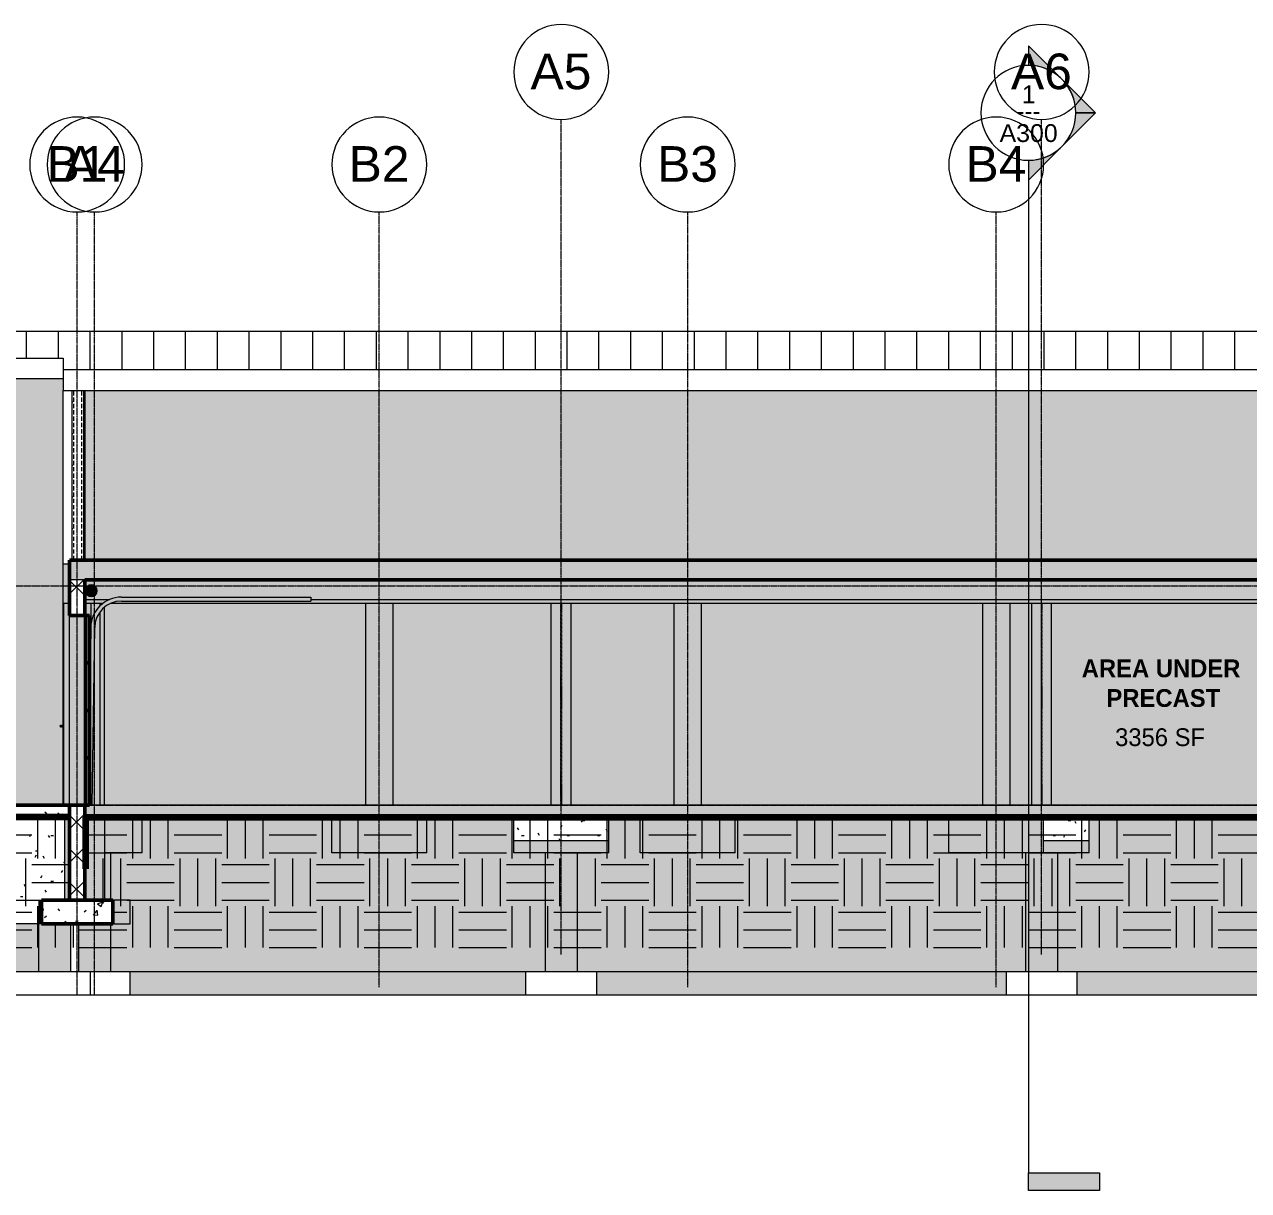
# Model space of a CAD drawing. Header units: inches. Extents: x -4221 to 4009, y -195 to 396.
# Drawn here: x -3057 to -2438, y -195 to 395 of the extents above; entities that cross this region are included whole.
import ezdxf

# ---------------------------------------------------------------- set-up
doc = ezdxf.new("R2010")
doc.units = ezdxf.units.IN
doc.header["$MEASUREMENT"] = 0
for name, pattern in [('Aligning Line 1_8_', [0.25, 0.125, -0.125]), ('Grid Line 1_2_', [0.875, 0.5, -0.125, 0.125, -0.125]), ('Hidden 1_8_', [0.1875, 0.125, -0.0625])]:
    doc.linetypes.add(name, pattern=pattern)
for name, color, linetype, lineweight in [('A-AREA-IDEN', 2, 'Continuous', 9), ('A-DOOR', 31, 'Continuous', 13), ('A-DOOR-1', 173, 'Continuous', 13), ('A-DOOR-2', 8, 'Continuous', 13), ('A-DOOR-3', 10, 'Continuous', 13), ('A-DOOR-4', 163, 'Continuous', 50), ('A-DOOR-9', 31, 'Continuous', 9), ('A-FLOR', 192, 'Continuous', 13), ('A-FLOR-1', 192, 'Continuous', 50), ('A-FLOR-LEVL-1', 51, 'Grid Line 1_2_', 9), ('A-FLOR-PATT-1', 8, 'Continuous', 9), ('A-ROOF', 132, 'Continuous', 13), ('A-ROOF-1', 8, 'Continuous', 13), ('A-ROOF-2', 163, 'Continuous', 50), ('A-ROOF-PATT-1', 132, 'Continuous', 9), ('A-WALL', 113, 'Continuous', 13), ('A-WALL-2', 50, 'Continuous', 13), ('A-WALL-3', 163, 'Continuous', 50), ('A-WALL-4', 173, 'Continuous', 13), ('A-WALL-PATT-1', 10, 'Continuous', 13), ('A-WALL-PATT-2', 50, 'Continuous', 13), ('A-WALL-PATT-3', 7, 'Continuous', 9), ('A-WALL-PATT-4', 111, 'Continuous', 9), ('C-BLDG-PADS-1', 253, 'Continuous', 9), ('C-BLDG-PADS-2', 173, 'Continuous', 13), ('C-TOPO', 7, 'Continuous', 9), ('C-TOPO-1', 7, 'Continuous', 140), ('C-TOPO-2', 145, 'Continuous', 140), ('C-TOPO-3', 253, 'Continuous', 9), ('C-TOPO-4', 254, 'Continuous', 9), ('C-TOPO-5', 153, 'Continuous', 9), ('G-ANNO-SYMB', 111, 'Aligning Line 1_8_', 9), ('G-ANNO-SYMB-1', 111, 'Continuous', 9), ('S-BEAM-1', 153, 'Continuous', 9), ('S-BEAM-2', 50, 'Continuous', 9), ('S-COLS', 52, 'Continuous', 13), ('S-COLS-1', 10, 'Continuous', 13), ('S-COLS-2', 153, 'Continuous', 9), ('S-COLS-4', 52, 'Hidden 1_8_', 9), ('S-COLS-5', 52, 'Continuous', 9), ('S-FNDN', 32, 'Continuous', 13), ('S-FNDN-1', 50, 'Continuous', 13), ('S-FNDN-2', 9, 'Continuous', 13), ('S-FNDN-3', 173, 'Continuous', 13), ('S-FNDN-4', 253, 'Continuous', 9), ('S-FNDN-5', 163, 'Continuous', 50), ('S-FNDN-6', 32, 'Continuous', 9), ('S-GRID-1', 1, 'Grid Line 1_2_', 9), ('S-GRID-IDEN', 1, 'Continuous', 9)]:
    doc.layers.add(name, color=color, linetype=linetype, lineweight=lineweight)
doc.styles.add('Arial', font='arial.ttf', dxfattribs={"height": 18})
doc.styles.add('Arial_1', font='arial.ttf', dxfattribs={"height": 9})
doc.styles.add('Century Gothic_1', font='ufonts.com_century-gothic.ttf', dxfattribs={"height": 9})
doc.styles.add('Century Gothic_B', font='GOTHICB.TTF', dxfattribs={"height": 9})
pattern_1 = [(0, (-3004.96, 0), (24, 24), [24, -24]), (0, (-3004.96, 9), (24, 24), [24, -24]), (0, (-3004.96, 18), (24, 24), [24, -24]), (90, (-3001.96, 21), (-24, 24), [24, -24]), (90, (-2992.96, 21), (-24, 24), [24, -24]), (90, (-2983.96, 21), (-24, 24), [24, -24])]
pattern_2 = [(50, (-3004.96, 0), (27.5427, -2.4099), [2.88, -31.68]), (355, (-3004.96, 0), (-5.32784, 28.8843), [2.304, -25.344]), (100.451, (-3002.666, -0.2), (22.2153, 26.4739), [2.448, -26.924]), (46.184, (-3004.96, 7.68), (40.9819, -6.3564), [4.32, -47.52]), (96.636, (-3001.546, 7.15), (35.8907, 37.4062), [3.671, -40.386]), (351.184, (-3004.96, 7.68), (35.891, 37.4062), [3.456, -38.016]), (21, (-3001.12, 5.76), (22.92104, -15.46073), [2.88, -31.68]), (326, (-3001.12, 5.76), (9.3435, 27.84574), [2.304, -25.344]), (71.451, (-2999.21, 4.472), (32.2648, 12.3844), [2.448, -26.924]), (37.5, (-3004.961, 0), (0.466855, 12.78271), [1.267, -23.77, 1.267, -24.461, -25.44]), (37.5, (-3004.961, 0), (0.466855, 12.78271), [-50.765, 1.267, -24.173]), (7.5, (-3004.961, 0), (10.10159, 15.14509), [1.267, -13.402, 1.267, -23.194, -9.696]), (7.5, (-3004.961, 0), (10.10159, 15.14509), [-39.13, 1.267, -8.429]), (327.5, (-3013.524, 0), (20.49916, -0.86578), [1.267, -8.333, 1.267, -28.685, -39.744]), (327.5, (-3013.524, 0), (20.49916, -0.86578), [-39.552, 1.267, -38.477]), (317.5, (-3017.364, 0), (22.39478, 3.8443), [1.267, -11.213, 1.267, -18.624, -28.224]), (317.5, (-3017.364, 0), (22.39478, 3.8443), [-32.371, 1.267, -26.957])]
pattern_3 = [(90, (-1570.641, 300), (-16, 1e-15), [16, 0, 0, 0]), (90, (-1576.641, 300), (-16, 1e-15), [16, 0, 0, 0]), (90, (-1575.641, 300), (-16, 1e-15), [2.143, -13.857]), (90, (-1581.641, 300), (-16, 1e-15), [16, 0, 0, 0]), (90, (-1575.641, 303.214), (-16, 1e-15), [2.143, -13.857]), (90, (-1575.641, 306.429), (-16, 1e-15), [2.143, -13.857]), (90, (-1575.641, 309.643), (-16, 1e-15), [2.143, -13.857]), (90, (-1575.641, 312.857), (-16, 1e-15), [2.143, -13.857]), (90, (-1571.641, 300), (-16, 1e-15), [2.143, -13.857]), (90, (-1571.641, 303.214), (-16, 1e-15), [2.143, -13.857]), (90, (-1571.641, 306.429), (-16, 1e-15), [2.143, -13.857]), (90, (-1571.641, 309.643), (-16, 1e-15), [2.143, -13.857]), (90, (-1571.641, 312.857), (-16, 1e-15), [2.143, -13.857])]
pattern_4 = [(0, (-3004.961, 0), (30.72, 7.68), [1.267, -21.773, 1.267, -21.773, -122.88]), (0, (-3004.961, 0), (30.72, 7.68), [-46.08, 1.267, -44.813, 1.267, -21.773, -53.76]), (0, (-3004.961, 0), (30.72, 7.68), [-115.2, 1.267, -14.093, 1.267, -37.133]), (120, (-2993.441, 3.84), (-22.01108, 22.7643), [1.267, -21.773, 1.267, -21.773, -122.88]), (120, (-2993.441, 3.84), (-22.01108, 22.7643), [-46.08, 1.267, -44.813, 1.267, -21.773, -53.76]), (120, (-2993.441, 3.84), (-22.01108, 22.7643), [-115.2, 1.267, -14.093, 1.267, -37.133]), (240, (-2989.601, 19.2), (-8.70892, -30.4443), [1.267, -21.773, 1.267, -21.773, -122.88]), (240, (-2989.601, 19.2), (-8.70892, -30.4443), [-46.08, 1.267, -44.813, 1.267, -21.773, -53.76]), (240, (-2989.601, 19.2), (-8.70892, -30.4443), [-115.2, 1.267, -14.093, 1.267, -37.133])]

# ---------------------------------------------------------------- blocks, each defined once
blk = doc.blocks.new('Door-Sectional_DesignersChoice_Amarr - 7_x8_-1261150-BUILDING ELEVATION - SOUTH')
at = {"layer": 'A-DOOR-2'}
blk.add_hatch(color=256, dxfattribs=at).paths.add_polyline_path([(-3022.83, 106.59), (-3022, 106.78), (-3021.34, 107.31), (-3020.97, 108.08), (-3020.97, 108.92), (-3021.34, 109.69), (-3022, 110.22), (-3022.83, 110.41), (-3023.72, 110.16), (-3024.32, 109.69), (-3024.69, 108.92), (-3024.69, 108.08), (-3024.32, 107.31), (-3023.66, 106.78)], flags=0)
at = {"layer": 'A-DOOR-3'}
for points in [[(-3022.83, 105.5), (-3022.83, 106.59), (-3023.66, 106.78), (-3024.32, 107.31), (-3024.69, 108.08), (-3024.69, 108.92), (-3024.32, 109.69), (-3023.66, 110.22), (-3022.83, 110.41), (-3022.83, 111.5), (-3023.98, 111.27), (-3024.95, 110.62), (-3025.6, 109.65), (-3025.83, 108.5), (-3025.57, 107.31), (-3024.95, 106.38), (-3023.98, 105.73)], [(-3022.83, 105.5), (-3021.68, 105.73), (-3020.71, 106.38), (-3020.06, 107.35), (-3019.83, 108.5), (-3020.08, 109.69), (-3020.71, 110.62), (-3021.73, 111.28), (-3022.83, 111.5), (-3022.83, 110.41), (-3021.94, 110.16), (-3021.34, 109.69), (-3020.97, 108.92), (-3020.97, 108.08), (-3021.34, 107.31), (-3022, 106.78), (-3022.83, 106.59), (-3022.83, 106.16)], [(-3022.5, 0.04), (-3021.15, 89.91), (-3020.92, 92.24), (-3020.29, 94.49), (-3019.28, 96.59), (-3017.93, 98.5), (-3016.26, 100.15), (-3014.35, 101.47), (-3012.23, 102.45), (-3009.97, 103.05), (-3007.65, 103.25), (-2911.85, 103.25), (-2911.85, 105.25), (-3007.65, 105.25), (-3010.32, 105.02), (-3012.91, 104.33), (-3015.34, 103.2), (-3017.55, 101.68), (-3019.45, 99.79), (-3021.01, 97.61), (-3022.16, 95.19), (-3022.88, 92.61), (-3023.15, 89.94), (-3023.85, 43.18), (-3023.85, 24), (-3023.91, 24), (-3023.85, 23.94), (-3023.85, 0.06)]]:
    blk.add_hatch(color=256, dxfattribs=at).paths.add_polyline_path(points, flags=0)
at = {"layer": 'A-DOOR-1'}
for p, q in [((-3007.65, 105.25), (-2911.85, 105.25)), ((-2911.85, 105.25), (-2911.85, 103.25)), ((-3007.65, 103.25), (-2911.85, 103.25)), ((-3023.15, 89.94), (-3023.85, 43.18)), ((-3022.5, 0.04), (-3021.15, 89.91)), ((-3023.85, 0.06), (-3022.5, 0.04))]:
    blk.add_line(p, q, dxfattribs=at)
for centre, radius, start, end in [((-3022.83, 108.5), 3, 90, 270), ((-3022.83, 108.5), 3, 270, 90), ((-3007.65, 89.75), 15.5, 90, 179.30489), ((-3007.65, 89.75), 13.5, 90, 179.30489)]:
    blk.add_arc(centre, radius, start, end, dxfattribs=at)
at = {"layer": 'A-DOOR-4'}
for p, q in [((-3025.79, 96), (-3025.85, 95.94)), ((-3025.85, 95.94), (-3025.85, 72)), ((-3023.91, 96), (-3025.79, 96)), ((-3023.85, 95.94), (-3023.91, 96)), ((-3023.85, 72), (-3023.85, 95.94)), ((-3025.85, 72), (-3023.85, 72)), ((-3025.79, 72), (-3025.85, 71.94)), ((-3025.85, 71.94), (-3025.85, 48)), ((-3023.91, 72), (-3025.79, 72)), ((-3023.85, 71.94), (-3023.91, 72)), ((-3023.85, 48), (-3023.85, 71.94)), ((-3025.85, 48), (-3023.85, 48)), ((-3025.79, 48), (-3025.85, 47.94)), ((-3025.85, 47.94), (-3025.85, 24)), ((-3023.91, 48), (-3025.79, 48)), ((-3023.85, 47.94), (-3023.91, 48)), ((-3023.85, 24), (-3023.85, 47.94)), ((-3025.85, 24), (-3023.85, 24)), ((-3025.79, 24), (-3025.85, 23.94)), ((-3025.85, 23.94), (-3025.85, 0)), ((-3023.91, 24), (-3025.79, 24)), ((-3023.85, 23.94), (-3023.91, 24)), ((-3023.85, 0), (-3023.85, 23.94)), ((-3025.85, 0), (-3023.85, 0))]:
    blk.add_line(p, q, dxfattribs=at)
for start, end in [(90, 270), (270, 90)]:
    blk.add_arc((-3022.83, 108.5), 1.91, start, end, dxfattribs=at)
blk = doc.blocks.new('Conc Beam - Conc Beam-1196117-BUILDING ELEVATION - SOUTH')
at = {"layer": 'S-BEAM-2'}
h = blk.add_hatch(color=256, dxfattribs=at)
h.paths.add_polyline_path([(-3026.2, 104), (-3013.62, 104), (-3012.91, 104.33), (-3010.32, 105.02), (-3007.65, 105.25), (-2911.85, 105.25), (-2911.85, 104), (-1946.2, 104), (-1946.2, 114), (-3026.2, 114), (-3026.2, 106.16)], flags=0)
h.paths.add_polyline_path([(-3022.83, 105.5), (-3023.98, 105.73), (-3024.95, 106.38), (-3025.6, 107.35), (-3025.83, 108.5), (-3025.57, 109.69), (-3024.95, 110.62), (-3023.98, 111.27), (-3022.83, 111.5), (-3021.68, 111.27), (-3020.71, 110.62), (-3020.06, 109.65), (-3019.83, 108.5), (-3020.08, 107.31), (-3020.71, 106.38), (-3021.68, 105.73), (-3022, 105.66)], flags=0)
h = blk.add_hatch(color=256, dxfattribs=at)
h.paths.add_polyline_path([(-2911.85, 102), (-1946.2, 102), (-1946.2, 104), (-2911.85, 104), (-2911.85, 103.25), (-3007.65, 103.25), (-3009.97, 103.05), (-3012.23, 102.45), (-3013.2, 102), (-2953.54, 102)], flags=0)
h.paths.add_polyline_path([(-3021.48, 102), (-3017.08, 102), (-3015.25, 103.25), (-3013.62, 104), (-3026.2, 104), (-3026.2, 102)], flags=0)
at = {"layer": 'S-BEAM-1'}
for p, q in [((-3026.2, 104), (-3013.62, 104)), ((-3017.08, 102), (-3026.2, 102)), ((-1946.2, 102), (-3013.2, 102)), ((-2911.85, 104), (-1946.2, 104))]:
    blk.add_line(p, q, dxfattribs=at)
blk = doc.blocks.new('W-Wide Flange-Column - W10X49-1362186-BUILDING ELEVATION - SOUTH')
at = {"layer": 'S-COLS-4'}
for p, q in [((-2302.36, 0), (-2302.36, 102)), ((-2302.05, 102), (-2302.05, 0))]:
    blk.add_line(p, q, dxfattribs=at)
blk = doc.blocks.new('Door-Passage-Single-Flush - 36_ x 80_-1377304-BUILDING ELEVATION - SOUTH')
at = {"layer": 'A-DOOR'}
for points in [[(-3038.16, 39.61), (-3037.97, 39.66), (-3037.78, 39.9), (-3037.78, 40.1), (-3037.97, 40.34), (-3038.16, 40.39), (-3038.44, 40.28), (-3038.55, 40.1), (-3038.55, 39.9), (-3038.44, 39.72), (-3038.27, 39.62)], [(-3037.73, 40), (-3037.57, 40), (-3037.57, 40.38), (-3037.73, 40.37), (-3038.06, 40.38), (-3037.89, 40.28), (-3037.77, 40)], [(-3037.08, 40), (-3037.08, 40.39), (-3037.57, 40.38), (-3037.57, 40), (-3037.16, 40)], [(-3037.08, 39.61), (-3037.08, 40), (-3037.57, 40), (-3037.57, 39.61), (-3037.16, 39.61)]]:
    blk.add_hatch(color=256, dxfattribs=at).paths.add_polyline_path(points, flags=0)
h = blk.add_hatch(color=256, dxfattribs=at)
h.paths.add_polyline_path([(-3038.12, 39.61), (-3037.57, 39.66), (-3037.57, 40), (-3037.78, 39.96), (-3037.82, 39.8), (-3038.06, 39.62), (-3038.12, 39.61)], flags=0)
h.paths.add_polyline_path([(-3037.75, 39.68), (-3037.71, 39.72), (-3037.73, 39.69)], flags=0)
at = {"layer": 'A-DOOR-9'}
for p, q in [((-3037.08, 40.39), (-3037.57, 40.39)), ((-3037.57, 39.61), (-3037.08, 39.61))]:
    blk.add_line(p, q, dxfattribs=at)
at = {"layer": 'A-DOOR-9', "flags": 128}
for points in [[(-3038.56, 40), (-3038.56, 40.02), (-3038.56, 40.03), (-3038.56, 40.05), (-3038.55, 40.06), (-3038.55, 40.08), (-3038.55, 40.09)], [(-3038.55, 39.9), (-3038.55, 39.92), (-3038.55, 39.93), (-3038.56, 39.95), (-3038.56, 39.96), (-3038.56, 39.98), (-3038.56, 40), (-3038.56, 40)], [(-3038.53, 40.15), (-3038.52, 40.17), (-3038.51, 40.18), (-3038.51, 40.2), (-3038.5, 40.21), (-3038.49, 40.22), (-3038.48, 40.24), (-3038.47, 40.25)], [(-3038.48, 39.76), (-3038.49, 39.77), (-3038.5, 39.79), (-3038.5, 39.8), (-3038.51, 39.81), (-3038.52, 39.83), (-3038.53, 39.84), (-3038.53, 39.86)], [(-3038.32, 39.64), (-3038.33, 39.64), (-3038.35, 39.65), (-3038.36, 39.66), (-3038.37, 39.67), (-3038.39, 39.68), (-3038.4, 39.68), (-3038.41, 39.69)], [(-3038.32, 40.36), (-3038.31, 40.37), (-3038.29, 40.37), (-3038.28, 40.38), (-3038.26, 40.38), (-3038.25, 40.38), (-3038.23, 40.39), (-3038.22, 40.39)], [(-3037.57, 39.61), (-3037.6, 39.61), (-3037.62, 39.61), (-3037.65, 39.61), (-3037.67, 39.61), (-3037.69, 39.61), (-3037.71, 39.61), (-3037.74, 39.61), (-3037.76, 39.61), (-3037.78, 39.61), (-3037.8, 39.61), (-3037.83, 39.61), (-3037.85, 39.61), (-3037.87, 39.61), (-3037.89, 39.61), (-3037.91, 39.61), (-3037.93, 39.61), (-3037.95, 39.61), (-3037.96, 39.61), (-3037.98, 39.61), (-3038, 39.61), (-3038.01, 39.61), (-3038.03, 39.61), (-3038.04, 39.61), (-3038.06, 39.61), (-3038.07, 39.61)], [(-3038.06, 40.39), (-3038.05, 40.39), (-3038.03, 40.39), (-3038.02, 40.39), (-3038, 40.39), (-3037.99, 40.39), (-3037.97, 40.39), (-3037.95, 40.39), (-3037.93, 40.39), (-3037.91, 40.39), (-3037.89, 40.39), (-3037.87, 40.39), (-3037.85, 40.39), (-3037.83, 40.39), (-3037.81, 40.39), (-3037.79, 40.39), (-3037.77, 40.39), (-3037.74, 40.39), (-3037.72, 40.39), (-3037.7, 40.39), (-3037.67, 40.39), (-3037.65, 40.39), (-3037.63, 40.39), (-3037.6, 40.39), (-3037.58, 40.39), (-3037.57, 40.39)]]:
    blk.add_lwpolyline(points, dxfattribs=at)
at = {"layer": 'A-DOOR-9'}
for start, end in [(0, 180), (180, 360)]:
    blk.add_arc((-3038.16, 40), 0.394, start, end, dxfattribs=at)
blk = doc.blocks.new('Grid - Grid Head - Circle-50561-BUILDING ELEVATION - SOUTH')
at = {"layer": 'S-GRID-IDEN'}
for start, end in [(0, 180), (180, 360)]:
    blk.add_arc((-2877.2, 324), 24, start, end, dxfattribs=at)
blk = doc.blocks.new('Section - 3_32_ x 3_8_-54337-BUILDING ELEVATION - SOUTH')
at = {"layer": 'G-ANNO-SYMB-1'}
blk.add_hatch(color=256, dxfattribs=at).paths.add_polyline_path([(-2512.89, -185.81), (-2548.89, -185.81), (-2548.89, -194.81), (-2512.89, -194.81)], flags=0)
for p, q in [((-2548.89, -194.81), (-2548.89, -185.81)), ((-2548.89, -185.81), (-2512.89, -185.81)), ((-2512.89, -185.81), (-2512.89, -194.81)), ((-2512.89, -194.81), (-2548.89, -194.81))]:
    blk.add_line(p, q, dxfattribs=at)
blk = doc.blocks.new('Section - Section Head - Filled-22785-BUILDING ELEVATION - SOUTH')
at = {"layer": 'G-ANNO-SYMB-1'}
h = blk.add_hatch(color=256, dxfattribs=at)
edge = h.paths.add_edge_path(flags=0)
edge.add_arc((-2548.89, 350.12), 24.03, 47.9216, 90)
edge.add_line((-2548.89, 374.15), (-2548.89, 384.06))
edge.add_line((-2548.89, 384.06), (-2532.79, 367.95))
h = blk.add_hatch(color=256, dxfattribs=at)
edge = h.paths.add_edge_path(flags=0)
edge.add_line((-2531.92, 367.09), (-2514.95, 350.12))
edge.add_line((-2514.95, 350.12), (-2524.89, 350.12))
edge.add_arc((-2548.89, 350.12), 24, 360, 405)
h = blk.add_hatch(color=256, dxfattribs=at)
edge = h.paths.add_edge_path(flags=0)
edge.add_arc((-2548.89, 350.12), 24, 315, 360)
edge.add_line((-2524.89, 350.12), (-2514.95, 350.12))
edge.add_line((-2514.95, 350.12), (-2531.92, 333.14))
h = blk.add_hatch(color=256, dxfattribs=at)
edge = h.paths.add_edge_path(flags=0)
edge.add_line((-2532.79, 332.28), (-2548.89, 316.17))
edge.add_line((-2548.89, 316.17), (-2548.89, 326.08))
edge.add_arc((-2548.89, 350.12), 24.03, 270, 312.0784)
for p, q in [((-2532.79, 367.95), (-2548.89, 384.06)), ((-2548.89, 384.06), (-2548.89, 374.15)), ((-2514.95, 350.12), (-2531.92, 367.09)), ((-2531.92, 333.14), (-2514.95, 350.12)), ((-2524.89, 350.12), (-2514.95, 350.12)), ((-2514.95, 350.12), (-2524.89, 350.12)), ((-2548.89, 316.17), (-2532.79, 332.28)), ((-2548.89, 326.08), (-2548.89, 316.17))]:
    blk.add_line(p, q, dxfattribs=at)
for centre, radius, start, end in [((-2548.89, 350.15), 24, 90, 270), ((-2548.89, 350.15), 24, 270, 90), ((-2548.89, 350.12), 24.03, 47.9216, 90), ((-2548.89, 350.12), 24, 360, 45), ((-2548.89, 350.12), 24, 315, 360), ((-2548.89, 350.12), 24.03, 270, 312.0784)]:
    blk.add_arc(centre, radius, start, end, dxfattribs=at)

msp = doc.modelspace()

# ---------------------------------------------------------------- hatches: boundary and pattern name
at = {"layer": 'A-FLOR-PATT-1'}
h = msp.add_hatch(dxfattribs=at)
h.set_pattern_fill('FP_3', color=256, style=0, pattern_type=2)
h.set_pattern_definition(pattern_2)
h.paths.add_polyline_path([(-3037.16, -6), (-3033.83, -6), (-3033.83, 0), (-3598.57, 0), (-3598.57, -6), (-3120.77, -6)], flags=0)
at = {"layer": 'A-ROOF-1'}
msp.add_hatch(color=256, dxfattribs=at).paths.add_polyline_path([(-1946.2, 114), (-1938.58, 114), (-1938.58, 124), (-3033.83, 124), (-3033.83, 114), (-1950.18, 114)], flags=0)
at = {"layer": 'A-ROOF-PATT-1'}
h = msp.add_hatch(dxfattribs=at)
h.set_pattern_fill('FP_4', color=256, style=0, pattern_type=2)
h.set_pattern_definition([(90, (0, 2.275), (-16.082, 1e-15), [])])
h.paths.add_polyline_path([(-1866.57, 220.22), (-1585.45, 220.24), (-1585.45, 224.06), (-1635.2, 224.06), (-1635.2, 239.72), (-1741.78, 239.72), (-1741.78, 239.46), (-1739.78, 239.46), (-1739.78, 228.87), (-1799.2, 228.87), (-1799.2, 239.46), (-1797.2, 239.46), (-1797.2, 239.72), (-3220.45, 239.72), (-3220.45, 233.43), (-3581.7, 233.43), (-3581.7, 226.07), (-3037.08, 226.07), (-3037.08, 220.22), (-1950.18, 220.22)], flags=0)
at = {"layer": 'A-WALL'}
msp.add_hatch(color=256, dxfattribs=at).paths.add_polyline_path([(-3037.02, 0), (-3037.02, 102), (-3033.83, 102), (-3033.83, 121.97), (-3037.08, 121.97), (-3037.08, 0)], flags=0)
h = msp.add_hatch(color=256, dxfattribs=at)
h.paths.add_polyline_path([(-3022.5, 0), (-3018.58, 0), (-3018.58, 97.59), (-3019.28, 96.59), (-3020.29, 94.49), (-3020.92, 92.24), (-3021.15, 89.91), (-3022.5, 0.04), (-3023.02, 0.04), (-3023.02, 0)], flags=0)
h.paths.add_polyline_path([(-3023.02, 91.26), (-3022.88, 92.61), (-3022.16, 95.19), (-3021.01, 97.61), (-3019.28, 99.96), (-3018.58, 100.66), (-3018.58, 102), (-3023.02, 102), (-3023.02, 92.24)], flags=0)
h = msp.add_hatch(color=256, dxfattribs=at)
h.paths.add_polyline_path([(-3013.2, 0), (-2884.2, 0), (-2884.2, 102), (-3013.2, 102), (-3014.35, 101.47), (-3016.2, 100.14), (-3016.2, 0)], flags=0)
h.paths.add_polyline_path([(-2550.2, 0), (-2547.2, 0), (-2547.2, 102), (-2558.2, 102), (-2558.2, 0), (-2556.38, 0)], flags=0)
h.paths.add_polyline_path([(-2537.2, 0), (-2416.2, 0), (-2416.2, 102), (-2537.2, 102), (-2537.2, 6.15)], flags=0)
h.paths.add_polyline_path([(-2870.2, 0), (-2790.2, 0), (-2790.2, 102), (-2870.2, 102), (-2870.2, 12.15)], flags=0)
h.paths.add_polyline_path([(-2572.2, 0), (-2572.2, 102), (-2714.2, 102), (-2714.2, 0), (-2577.28, 0)], flags=0)
h.paths.add_polyline_path([(-2402.2, 0), (-2307.2, 0), (-2307.2, 102), (-2402.2, 102), (-2402.2, 46.24)], flags=0)
h.paths.add_polyline_path([(-1949.39, 0), (-1949.39, 102), (-2056.7, 102), (-2056.7, 0), (-1950.18, 0)], flags=0)
h.paths.add_polyline_path([(-2297.2, 0), (-2260.2, 0), (-2260.2, 102), (-2297.2, 102), (-2297.2, 53.88)], flags=0)
h.paths.add_polyline_path([(-2246.2, 0), (-2104.2, 0), (-2104.2, 102), (-2246.2, 102), (-2246.2, 57.6)], flags=0)
h.paths.add_polyline_path([(-2066.7, 0), (-2066.7, 102), (-2090.2, 102), (-2090.2, 0), (-2069.7, 0)], flags=0)
h.paths.add_polyline_path([(-2728.2, 0), (-2728.2, 102), (-2780.2, 102), (-2780.2, 0), (-2744.51, 0)], flags=0)
at = {"layer": 'A-WALL-2'}
msp.add_hatch(color=256, dxfattribs=at).paths.add_polyline_path([(-3026.2, 0), (-3026.2, 96), (-3033.83, 96), (-3033.83, 0), (-3026.71, 0)], flags=0)
at = {"layer": 'A-WALL-PATT-1'}
h = msp.add_hatch(color=256, dxfattribs=at)
h.paths.add_polyline_path([(-1610.45, -84), (-1600.45, -84), (-1600.45, -72), (-1813.2, -72), (-1813.2, -84), (-1782.95, -84)], flags=0)
h.paths.add_polyline_path([(-3013.2, -84), (-2793.2, -84), (-2793.2, -72), (-3013.2, -72)], flags=0)
h.paths.add_polyline_path([(-2777.2, -84), (-2550.2, -84), (-2550.2, -72), (-2777.2, -72)], flags=0)
h.paths.add_polyline_path([(-1946.2, -84), (-1829.2, -84), (-1829.2, -72), (-2053.7, -72), (-2053.7, -84), (-1950.18, -84)], flags=0)
h.paths.add_polyline_path([(-2534.2, -84), (-2310.2, -84), (-2310.2, -72), (-2534.2, -72), (-2534.2, -82.49)], flags=0)
h.paths.add_polyline_path([(-2294.2, -84), (-2069.7, -84), (-2069.7, -72), (-2294.2, -72)], flags=0)
h.paths.add_polyline_path([(-2589.2, -6.01), (-2589.2, -6), (-2619.09, -6.01)], flags=0)
h.paths.add_polyline_path([(-2121.2, -6.01), (-2121.2, -6), (-2229.2, -6.01)], flags=0)
h.paths.add_polyline_path([(-2277.2, -6.01), (-2277.2, -6), (-2278.2, -6.01)], flags=0)
h = msp.add_hatch(color=256, dxfattribs=at)
h.paths.add_polyline_path([(-1782.95, -72), (-1600.45, -72), (-1600.45, -60), (-1813.2, -60), (-1813.2, -72), (-1797.99, -72)], flags=0)
h.paths.add_polyline_path([(-3013.2, -72), (-2793.2, -72), (-2793.2, -24), (-2809.2, -24), (-2809.2, -6.01), (-2853.2, -6.01), (-2853.2, -24), (-2901.2, -24), (-2901.2, -6.01), (-2997.2, -6.01), (-2997.2, -24), (-3013.2, -24), (-3013.2, -48), (-3003.2, -48), (-3003.2, -60), (-3013.2, -60)], flags=0)
h.paths.add_polyline_path([(-2777.2, -72), (-2550.2, -72), (-2550.2, -24), (-2589.2, -24), (-2589.2, -6.01), (-2697.2, -6.01), (-2697.2, -24), (-2745.2, -24), (-2745.2, -6.01), (-2761.2, -6.01), (-2761.2, -24), (-2777.2, -24), (-2777.2, -57.86)], flags=0)
h.paths.add_polyline_path([(-1946.2, -72), (-1829.2, -72), (-1829.2, -60), (-1960.39, -60), (-1960.39, -48), (-1946.2, -48), (-1946.2, -6.01), (-2037.7, -6.01), (-2037.7, -24), (-2053.7, -24), (-2053.7, -72), (-1950.18, -72)], flags=0)
h.paths.add_polyline_path([(-2534.2, -72), (-2310.2, -72), (-2310.2, -24), (-2326.2, -24), (-2326.2, -6.01), (-2385.2, -6.01), (-2385.2, -24), (-2433.2, -24), (-2433.2, -6.01), (-2518.2, -6.01), (-2518.2, -24), (-2534.2, -24), (-2534.2, -69.44)], flags=0)
h.paths.add_polyline_path([(-2294.2, -72), (-2069.7, -72), (-2069.7, -24), (-2121.2, -24), (-2121.2, -6.01), (-2229.2, -6.01), (-2229.2, -24), (-2277.2, -24), (-2277.2, -6.01), (-2278.2, -6.01), (-2278.2, -24), (-2294.2, -24), (-2294.2, -57.86)], flags=0)
at = {"layer": 'A-WALL-PATT-2'}
for points in [[(-3202.45, -72), (-3049.33, -72), (-3049.33, -60), (-3202.45, -60)], [(-3202.45, -84), (-3049.33, -84), (-3049.33, -72), (-3202.45, -72)]]:
    msp.add_hatch(color=256, dxfattribs=at).paths.add_polyline_path(points, flags=0)
at = {"layer": 'A-WALL-PATT-3'}
h = msp.add_hatch(dxfattribs=at)
h.set_pattern_fill('FP_1', color=256, style=0, pattern_type=2)
h.set_pattern_definition([(45, (-3004.961, 0), (-8.4853, 8.4853), []), (135, (-3004.961, 0), (-8.4853, -8.4853), [])])
h.paths.add_polyline_path([(-3026.2, -48), (-3026.2, 0), (-3033.83, 0), (-3033.83, -48)], flags=0)
h.paths.add_polyline_path([(-3033.83, 96), (-3026.2, 96), (-3026.2, 114), (-3033.83, 114), (-3033.83, 102.16)], flags=0)
at = {"layer": 'A-WALL-PATT-4'}
h = msp.add_hatch(dxfattribs=at)
h.set_pattern_fill('FP_6', color=256, style=0, pattern_type=2)
h.set_pattern_definition([(90, (-3019.016, 0), (-16, 1e-15), [16, 0, 0, 0]), (90, (-3025.016, 0), (-16, 1e-15), [16, 0, 0, 0]), (90, (-3024.016, 0), (-16, 1e-15), [2.143, -13.857]), (90, (-3030.016, 0), (-16, 1e-15), [16, 0, 0, 0]), (90, (-3024.016, 3.214), (-16, 1e-15), [2.143, -13.857]), (90, (-3024.016, 6.429), (-16, 1e-15), [2.143, -13.857]), (90, (-3024.016, 9.643), (-16, 1e-15), [2.143, -13.857]), (90, (-3024.016, 12.857), (-16, 1e-15), [2.143, -13.857]), (90, (-3020.016, 0), (-16, 1e-15), [2.143, -13.857]), (90, (-3020.016, 3.214), (-16, 1e-15), [2.143, -13.857]), (90, (-3020.016, 6.429), (-16, 1e-15), [2.143, -13.857]), (90, (-3020.016, 9.643), (-16, 1e-15), [2.143, -13.857]), (90, (-3020.016, 12.857), (-16, 1e-15), [2.143, -13.857])])
h.paths.add_polyline_path([(-3581.7, 0), (-3532.11, 0), (-3532.11, 0.12), (-3316.11, 0.12), (-3316.11, 0), (-3037.08, 0), (-3037.08, 39.61), (-3038.31, 39.64), (-3038.46, 39.75), (-3038.55, 39.9), (-3038.55, 40.1), (-3038.36, 40.34), (-3038.06, 40.38), (-3037.57, 40.39), (-3037.08, 40.39), (-3037.08, 215.56), (-3581.7, 215.56), (-3581.7, 6.15)], flags=0)
h = msp.add_hatch(dxfattribs=at)
h.set_pattern_fill('FP_5', color=256, style=0, pattern_type=2)
h.set_pattern_definition(pattern_3)
h.paths.add_polyline_path([(-3033.83, 121.97), (-3033.83, 124), (-3026.2, 124), (-3026.2, 209.72), (-3037.08, 209.72), (-3037.08, 121.97)], flags=0)
h = msp.add_hatch(dxfattribs=at)
h.set_pattern_fill('FP_5', color=256, style=0, pattern_type=2)
h.set_pattern_definition(pattern_3)
h.paths.add_polyline_path([(-1797.99, 0), (-1585.45, 0), (-1585.45, 209.72), (-3026.2, 209.72), (-3026.2, 124), (-1938.58, 124), (-1938.58, 102), (-1935.39, 102), (-1935.39, 0), (-1866.57, 0)], flags=0)
h = msp.add_hatch(dxfattribs=at)
h.set_pattern_fill('FP_7', color=256, style=0, pattern_type=2)
h.set_pattern_definition(pattern_4)
h.paths.add_polyline_path([(-3569.45, -48), (-3036.33, -48), (-3036.33, -6.12), (-3569.45, -6.12)], flags=0)
at = {"layer": 'C-BLDG-PADS-1'}
h = msp.add_hatch(dxfattribs=at)
h.set_pattern_fill('FP_3', color=256, style=0, pattern_type=2)
h.set_pattern_definition(pattern_2)
h.paths.add_polyline_path([(-1950.18, -6), (-1946.2, -6), (-1946.2, 0), (-3025.85, 0), (-3025.85, -6), (-2033.79, -6)], flags=0)
at = {"layer": 'C-TOPO'}
h = msp.add_hatch(dxfattribs=at)
h.set_pattern_fill('FP_2', color=256, style=0, pattern_type=2)
h.set_pattern_definition(pattern_1)
h.paths.add_polyline_path([(-3033.83, -72), (-3033.83, -60), (-3048.02, -60), (-3048.02, -48), (-3033.83, -48), (-3033.83, -6.01), (-3599.28, -6.01), (-3599.28, -72), (-3048.02, -72)], flags=0)
h = msp.add_hatch(dxfattribs=at)
h.set_pattern_fill('FP_2', color=256, style=0, pattern_type=2)
h.set_pattern_definition(pattern_1)
h.paths.add_polyline_path([(-3025.85, -72), (-3025.85, -60), (-3033.83, -60), (-3033.83, -72), (-3030.23, -72)], flags=0)
h.paths.add_polyline_path([(-3025.85, -48), (-3025.85, -32.08), (-3026.2, -32.09), (-3026.2, -48)], flags=0)
at = {"layer": 'C-TOPO-3'}
h = msp.add_hatch(dxfattribs=at)
h.set_pattern_fill('FP_2', color=256, style=0, pattern_type=2)
h.set_pattern_definition(pattern_1)
h.paths.add_polyline_path([(-3012.02, -72), (-1946.2, -72), (-1946.2, -60), (-1960.39, -60), (-1960.39, -48), (-1946.2, -48), (-1946.2, -6.01), (-3025.85, -6.01), (-3025.85, -48), (-3012.02, -48), (-3012.02, -60), (-3025.85, -60), (-3025.85, -72)], flags=0)
at = {"layer": 'S-COLS'}
h = msp.add_hatch(color=256, dxfattribs=at)
h.paths.add_polyline_path([(-3016.26, 0), (-3016.2, 0), (-3016.2, 100.18), (-3016.27, 100.14), (-3017.93, 98.5), (-3018.58, 97.59), (-3018.58, 0)], flags=0)
h.paths.add_polyline_path([(-3018.58, 100.66), (-3017.55, 101.68), (-3017.08, 102), (-3018.58, 102), (-3018.58, 101.68)], flags=0)
for points in [[(-2780.2, 0), (-2780.2, 102), (-2790.2, 102), (-2790.2, 0), (-2786.32, 0)], [(-2541.2, 0), (-2537.2, 0), (-2537.2, 102), (-2547.2, 102), (-2547.2, 0)]]:
    msp.add_hatch(color=256, dxfattribs=at).paths.add_polyline_path(points, flags=0)
at = {"layer": 'S-COLS-1'}
h = msp.add_hatch(color=256, dxfattribs=at)
h.paths.add_polyline_path([(-3033.83, 0), (-3033.83, 102), (-3037.02, 102), (-3037.02, 0), (-3034.97, 0)], flags=0)
h.paths.add_polyline_path([(-3026.2, 0), (-3025.85, 0), (-3025.85, 23.94), (-3025.79, 24), (-3025.85, 24), (-3025.85, 47.94), (-3025.79, 48), (-3025.85, 48), (-3025.85, 71.94), (-3025.79, 72), (-3025.85, 72), (-3025.85, 95.94), (-3025.79, 96), (-3023.91, 96), (-3023.85, 95.94), (-3023.85, 72), (-3023.91, 72), (-3023.85, 71.94), (-3023.85, 48), (-3023.91, 48), (-3023.85, 47.94), (-3023.85, 43.18), (-3023.15, 89.94), (-3023.02, 91.26), (-3023.02, 102), (-3026.2, 102), (-3026.2, 6.15)], flags=0)
h.paths.add_polyline_path([(-3023.85, 0), (-3023.02, 0.04), (-3023.02, 0.05), (-3023.85, 0.04)], flags=0)
for points in [[(-2870.2, 0), (-2870.2, 102), (-2884.2, 102), (-2884.2, 0), (-2870.22, 0)], [(-2714.22, 0), (-2714.2, 0), (-2714.2, 102), (-2728.2, 102), (-2728.2, 0), (-2714.44, 0)], [(-2558.44, 0), (-2558.2, 0), (-2558.2, 102), (-2572.2, 102), (-2572.2, 0), (-2558.48, 0)]]:
    msp.add_hatch(color=256, dxfattribs=at).paths.add_polyline_path(points, flags=0)
at = {"layer": 'S-FNDN'}
h = msp.add_hatch(color=256, dxfattribs=at)
h.paths.add_polyline_path([(-3013.2, -72), (-3013.2, -60), (-3029.2, -60), (-3029.2, -72), (-3025.85, -72)], flags=0)
h.paths.add_polyline_path([(-3016.2, -48), (-3013.2, -48), (-3013.2, -24), (-3016.2, -24), (-3016.2, -25.85)], flags=0)
for points in [[(-2777.2, -72), (-2777.2, -24), (-2793.2, -24), (-2793.2, -72), (-2786.32, -72)], [(-2550.2, -72), (-2534.2, -72), (-2534.2, -24), (-2550.2, -24), (-2550.2, -67.37)], [(-3046.7, -72), (-3033.33, -72), (-3033.33, -60), (-3049.33, -60), (-3049.33, -72), (-3048.02, -72)], [(-3033.33, -84), (-3033.33, -72), (-3049.33, -72), (-3049.33, -84), (-3033.83, -84)], [(-3029.2, -84), (-3013.2, -84), (-3013.2, -72), (-3029.2, -72)], [(-2777.2, -84), (-2777.2, -72), (-2793.2, -72), (-2793.2, -84), (-2786.32, -84)], [(-2534.2, -84), (-2534.2, -72), (-2550.2, -72), (-2550.2, -84)]]:
    msp.add_hatch(color=256, dxfattribs=at).paths.add_polyline_path(points, flags=0)
at = {"layer": 'S-FNDN-1'}
for points in [[(-3026.2, -32.09), (-3025.85, -32.08), (-3025.85, -6.01), (-3025.85, -6), (-3025.85, 0), (-3026.2, 0), (-3026.2, -32.08)], [(-3033.83, -48), (-3033.83, -32.36), (-3034.2, -32.34), (-3034.2, -6.12), (-3036.33, -6.12), (-3036.33, -48), (-3034.2, -48)], [(-3034.2, -32.37), (-3033.83, -32.33), (-3033.83, -6.12), (-3034.2, -6.12), (-3034.2, -32.34)], [(-3016.2, -48), (-3016.2, -6.01), (-3025.85, -6.01), (-3025.85, -32.11), (-3026.2, -32.12), (-3026.2, -48), (-3025.85, -48)], [(-2997.2, -6.01), (-2997.2, -6), (-3016.2, -6.01)], [(-2997.2, -24), (-2997.2, -6.01), (-3016.2, -6.01), (-3016.2, -24)], [(-2853.2, -24), (-2853.2, -6.01), (-2901.2, -6.01), (-2901.2, -24), (-2886.39, -24)], [(-2697.2, -24), (-2697.2, -6.01), (-2745.2, -6.01), (-2745.2, -24), (-2702.7, -24)], [(-2541.2, -24), (-2541.2, -6.01), (-2589.2, -6.01), (-2589.2, -24), (-2556.38, -24)], [(-2761.2, -24), (-2761.2, -18), (-2809.2, -18), (-2809.2, -24), (-2786.32, -24)], [(-2518.2, -24), (-2518.2, -18), (-2541.2, -18), (-2541.2, -24), (-2535.48, -24)], [(-3049.33, -60), (-3048.02, -60), (-3048.02, -48), (-3049.33, -48), (-3049.33, -57.86)], [(-3003.2, -60), (-3003.2, -48), (-3012.02, -48), (-3012.02, -60)]]:
    msp.add_hatch(color=256, dxfattribs=at).paths.add_polyline_path(points, flags=0)
h = msp.add_hatch(color=256, dxfattribs=at)
h.paths.add_polyline_path([(-1610.45, -96), (-1610.45, -84), (-1803.2, -84), (-1803.2, -96), (-1782.95, -96)], flags=0)
h.paths.add_polyline_path([(-2803.2, -96), (-2803.2, -84), (-3003.2, -84), (-3003.2, -96), (-2953.54, -96)], flags=0)
h.paths.add_polyline_path([(-2767.2, -96), (-2560.2, -96), (-2560.2, -84), (-2767.2, -84)], flags=0)
h.paths.add_polyline_path([(-1839.2, -96), (-1839.2, -84), (-2043.7, -84), (-2043.7, -96), (-1950.18, -96)], flags=0)
h.paths.add_polyline_path([(-2117.41, -96), (-2079.7, -96), (-2079.7, -84), (-2284.2, -84), (-2284.2, -96)], flags=0)
h.paths.add_polyline_path([(-2524.2, -96), (-2320.2, -96), (-2320.2, -84), (-2524.2, -84)], flags=0)
at = {"layer": 'S-FNDN-4'}
h = msp.add_hatch(dxfattribs=at)
h.set_pattern_fill('FP_3', color=256, style=0, pattern_type=2)
h.set_pattern_definition(pattern_2)
h.paths.add_polyline_path([(-3048.02, -60), (-3012.02, -60), (-3012.02, -48), (-3048.02, -48), (-3048.02, -57.86)], flags=0)
at = {"layer": 'S-FNDN-6'}
h = msp.add_hatch(dxfattribs=at)
h.set_pattern_fill('FP_8', color=256, style=0, pattern_type=2)
h.set_pattern_definition(pattern_4)
h.paths.add_polyline_path([(-2761.2, -18), (-2761.2, -6.01), (-2809.2, -6.01), (-2809.2, -18), (-2786.32, -18)], flags=0)
h = msp.add_hatch(dxfattribs=at)
h.set_pattern_fill('FP_8', color=256, style=0, pattern_type=2)
h.set_pattern_definition(pattern_4)
h.paths.add_polyline_path([(-2518.2, -18), (-2518.2, -6.01), (-2541.2, -6.01), (-2541.2, -18), (-2535.48, -18)], flags=0)

# ---------------------------------------------------------------- linework, layer by layer
at = {"layer": 'A-FLOR'}
msp.add_line((-3033.83, -6.12), (-3599.28, -6.12), dxfattribs=at)
at = {"layer": 'A-FLOR-1'}
for p, q in [((-3033.83, 0), (-3598.57, 0)), ((-3033.83, -6), (-3033.83, 0)), ((-3598.57, -6), (-3033.83, -6))]:
    msp.add_line(p, q, dxfattribs=at)
at = {"layer": 'A-FLOR-LEVL-1'}
for p, q in [((-4220.89, 111), (-1351.78, 111)), ((-4220.89, 0), (-1351.78, 0))]:
    msp.add_line(p, q, dxfattribs=at)
at = {"layer": 'A-ROOF'}
for p, q in [((-3220.45, 239.72), (-1797.2, 239.72)), ((-3581.7, 226.07), (-3037.08, 226.07)), ((-3037.08, 226.07), (-3037.08, 209.72)), ((-1585.45, 220.22), (-3037.08, 220.22)), ((-3037.08, 215.56), (-3581.7, 215.56)), ((-3037.08, 209.72), (-1585.45, 209.72))]:
    msp.add_line(p, q, dxfattribs=at)
at = {"layer": 'A-ROOF-2'}
for p, q in [((-3033.83, 124), (-3033.83, 114)), ((-1938.58, 124), (-3033.83, 124)), ((-3026.2, 114), (-1946.2, 114))]:
    msp.add_line(p, q, dxfattribs=at)
at = {"layer": 'A-WALL'}
for p, q in [((-3037.08, 0), (-3037.08, 209.72)), ((-3026.2, 209.72), (-3026.2, 124)), ((-3033.83, 121.97), (-3037.08, 121.97)), ((-3018.58, 102), (-3018.58, 100.66)), ((-3018.58, 97.59), (-3018.58, 0))]:
    msp.add_line(p, q, dxfattribs=at)
at = {"layer": 'A-WALL-3'}
for p, q in [((-3033.83, 114), (-3033.83, 96)), ((-3026.2, 96), (-3026.2, 114)), ((-3033.83, 96), (-3026.2, 96)), ((-3026.2, 0), (-3033.83, 0)), ((-3026.2, -48), (-3026.2, 0)), ((-3033.83, -6), (-3033.83, -48))]:
    msp.add_line(p, q, dxfattribs=at)
at = {"layer": 'A-WALL-4'}
for p, q in [((-3026.2, 114), (-3033.83, 114)), ((-3033.83, 0), (-3033.83, 96)), ((-3026.2, 96), (-3026.2, 0))]:
    msp.add_line(p, q, dxfattribs=at)
at = {"layer": 'C-BLDG-PADS-2'}
for p, q in [((-1946.2, 0), (-3025.85, 0)), ((-3025.85, 0), (-3025.85, -6)), ((-3025.85, -6), (-1946.2, -6))]:
    msp.add_line(p, q, dxfattribs=at)
at = {"layer": 'C-TOPO'}
for p, q in [((-3599.28, -6.01), (-3033.83, -6.01)), ((-3304.04, -6.01), (-3033.83, -6.01)), ((-3033.83, -6.01), (-3034.2, -6.01)), ((-3034.2, -32.37), (-3034.2, -6.01)), ((-3033.83, -32.33), (-3033.83, -6.01)), ((-3034.2, -32.37), (-3033.83, -32.36)), ((-3033.83, -32.36), (-3034.2, -32.37)), ((-3026.2, -32.09), (-3025.85, -32.08)), ((-3026.2, -32.12), (-3025.85, -32.11)), ((-3025.85, -32.11), (-3025.85, -32.08))]:
    msp.add_line(p, q, dxfattribs=at)
at = {"layer": 'C-TOPO-1'}
for p, q in [((-3033.83, -6.01), (-3304.04, -6.01)), ((-3026.2, -32.09), (-3025.85, -32.08))]:
    msp.add_line(p, q, dxfattribs=at)
at = {"layer": 'C-TOPO-2'}
for p, q in [((-3025.85, -6.01), (-2514.35, -6.01)), ((-2514.35, -6.01), (-1946.2, -6.01))]:
    msp.add_line(p, q, dxfattribs=at)
at = {"layer": 'C-TOPO-2', "flags": 128}
msp.add_lwpolyline([(-3025.85, -6.01), (-3025.85, -18.37), (-3025.85, -32.08)], dxfattribs=at)
at = {"layer": 'C-TOPO-4'}
for p, q in [((-3599.28, -6.01), (-3034.2, -6.01)), ((-3034.2, -6.01), (-3034.2, -32.37)), ((-3025.85, -6.01), (-2901.2, -6.01)), ((-3025.85, -32.08), (-3025.85, -6.01)), ((-2853.2, -6.01), (-2809.2, -6.01)), ((-2761.2, -6.01), (-2745.2, -6.01)), ((-2697.2, -6.01), (-2589.2, -6.01)), ((-2518.2, -6.01), (-2433.2, -6.01)), ((-3025.85, -32.08), (-3025.85, -32.11))]:
    msp.add_line(p, q, dxfattribs=at)
at = {"layer": 'C-TOPO-5'}
for p, q in [((-2514.35, -6.01), (-3025.85, -6.01)), ((-3025.85, -18.37), (-3025.85, -6.01)), ((-2514.35, -6.01), (-1946.2, -6.01)), ((-3025.85, -32.08), (-3025.85, -18.37))]:
    msp.add_line(p, q, dxfattribs=at)
at = {"layer": 'G-ANNO-SYMB'}
msp.add_line((-1448.5, 0), (-4124.14, 0), dxfattribs=at)
at = {"layer": 'G-ANNO-SYMB-1'}
msp.add_line((-2548.89, 326.12), (-2548.89, -185.81), dxfattribs=at)
at = {"layer": 'S-COLS-2'}
for p, q in [((-3037.02, 102), (-3037.02, 0)), ((-3033.85, 102), (-3037.02, 102)), ((-3023.02, 91.26), (-3023.02, 102)), ((-2884.2, 102), (-2884.2, 0)), ((-2870.2, 0), (-2870.2, 102)), ((-2728.2, 102), (-2728.2, 0)), ((-2714.2, 0), (-2714.2, 102)), ((-2572.2, 102), (-2572.2, 0)), ((-2558.2, 0), (-2558.2, 102)), ((-3025.82, 0), (-3026.18, 0)), ((-3023.02, 0), (-3023.02, 0.05))]:
    msp.add_line(p, q, dxfattribs=at)
at = {"layer": 'S-COLS-5'}
for p, q in [((-3016.2, 0), (-3016.2, 100.18)), ((-2790.2, 0), (-2790.2, 102)), ((-2780.2, 0), (-2780.2, 102)), ((-2547.2, 0), (-2547.2, 102)), ((-2537.2, 0), (-2537.2, 102))]:
    msp.add_line(p, q, dxfattribs=at)
at = {"layer": 'S-FNDN'}
for p, q in [((-2809.2, -18), (-2809.2, -6.01)), ((-2761.2, -18), (-2761.2, -6.01)), ((-2518.2, -18), (-2518.2, -6.01)), ((-2761.2, -18), (-2809.2, -18)), ((-2518.2, -18), (-2541.2, -18)), ((-3013.2, -24), (-3013.2, -48)), ((-2793.2, -84), (-2793.2, -24)), ((-2777.2, -24), (-2777.2, -84)), ((-2550.2, -84), (-2550.2, -24)), ((-2534.2, -24), (-2534.2, -84)), ((-3592.45, -48), (-3048.02, -48)), ((-3048.02, -60), (-3592.45, -60)), ((-3049.33, -84), (-3049.33, -60)), ((-3033.33, -60), (-3033.33, -84)), ((-3029.2, -84), (-3029.2, -60)), ((-3013.2, -60), (-3013.2, -84)), ((-3023.33, -96), (-3023.33, -84)), ((-3003.2, -96), (-3003.2, -84)), ((-2803.2, -84), (-2803.2, -96)), ((-2767.2, -96), (-2767.2, -84)), ((-2560.2, -84), (-2560.2, -96)), ((-2524.2, -96), (-2524.2, -84))]:
    msp.add_line(p, q, dxfattribs=at)
at = {"layer": 'S-FNDN-2'}
for p, q in [((-3036.33, -48), (-3036.33, -6.12)), ((-3016.2, -6.01), (-3016.2, -48)), ((-2997.2, -24), (-2997.2, -6.01)), ((-2901.2, -24), (-2901.2, -6.01)), ((-2853.2, -24), (-2853.2, -6.01)), ((-2745.2, -24), (-2745.2, -6.01)), ((-2697.2, -24), (-2697.2, -6.01)), ((-2589.2, -24), (-2589.2, -6.01)), ((-2541.2, -24), (-2541.2, -6.01)), ((-2809.2, -24), (-2809.2, -18)), ((-2761.2, -24), (-2761.2, -18)), ((-2518.2, -24), (-2518.2, -18)), ((-2997.2, -24), (-3016.2, -24)), ((-2853.2, -24), (-2901.2, -24)), ((-2761.2, -24), (-2809.2, -24)), ((-2697.2, -24), (-2745.2, -24)), ((-2541.2, -24), (-2589.2, -24)), ((-2518.2, -24), (-2541.2, -24)), ((-3049.33, -48), (-3049.33, -60)), ((-3003.2, -48), (-3012.02, -48)), ((-3003.2, -60), (-3003.2, -48)), ((-3012.02, -60), (-3003.2, -60))]:
    msp.add_line(p, q, dxfattribs=at)
at = {"layer": 'S-FNDN-3'}
for p, q in [((-3548.45, -84), (-2079.7, -84)), ((-2079.7, -96), (-3189.45, -96))]:
    msp.add_line(p, q, dxfattribs=at)
at = {"layer": 'S-FNDN-5'}
for p, q in [((-3012.02, -48), (-3048.02, -48)), ((-3048.02, -48), (-3048.02, -60)), ((-3012.02, -60), (-3012.02, -48)), ((-3048.02, -60), (-3012.02, -60))]:
    msp.add_line(p, q, dxfattribs=at)
at = {"layer": 'S-GRID-1'}
for p, q in [((-2785.2, -75.41), (-2785.2, 346.82)), ((-2542.2, -75.41), (-2542.2, 346.82)), ((-3030.02, -96), (-3030.02, 300)), ((-3021.2, -96), (-3021.2, 300)), ((-2877.2, -92), (-2877.2, 300)), ((-2721.2, -92), (-2721.2, 300)), ((-2565.2, -92), (-2565.2, 300))]:
    msp.add_line(p, q, dxfattribs=at)

# ---------------------------------------------------------------- block references
at = {"layer": 'A-DOOR'}
msp.add_blockref('Door-Passage-Single-Flush - 36_ x 80_-1377304-BUILDING ELEVATION - SOUTH', (0, 0), dxfattribs=at)
at = {"layer": 'A-DOOR-1'}
msp.add_blockref('Door-Sectional_DesignersChoice_Amarr - 7_x8_-1261150-BUILDING ELEVATION - SOUTH', (0, 0), dxfattribs=at)
at = {"layer": 'G-ANNO-SYMB-1'}
for name in ['Section - Section Head - Filled-22785-BUILDING ELEVATION - SOUTH', 'Section - 3_32_ x 3_8_-54337-BUILDING ELEVATION - SOUTH']:
    msp.add_blockref(name, (0, 0), dxfattribs=at)
at = {"layer": 'S-BEAM-1'}
msp.add_blockref('Conc Beam - Conc Beam-1196117-BUILDING ELEVATION - SOUTH', (0, 0), dxfattribs=at)
at = {"layer": 'S-COLS-4'}
for p in [(-483, 0), (-240, 0)]:
    msp.add_blockref('W-Wide Flange-Column - W10X49-1362186-BUILDING ELEVATION - SOUTH', p, dxfattribs=at)
at = {"layer": 'S-GRID-IDEN'}
for p in [(92, 46.82), (335, 46.82), (-152.81, 0), (-144, 0), (0, 0), (156, 0), (312, 0)]:
    msp.add_blockref('Grid - Grid Head - Circle-50561-BUILDING ELEVATION - SOUTH', p, dxfattribs=at)

# ---------------------------------------------------------------- texts
at = {"layer": 'A-AREA-IDEN', "char_height": 9, "attachment_point": 1}
for s, insert, width, style in [('AREA UNDER', (-2521.93, 73.74), 94.233, 'Century Gothic_B'), ('PRECAST', (-2509.43, 58.74), 64.236, 'Century Gothic_B'), ('3356 SF', (-2505.06, 38.92), 53.328, 'Century Gothic_1')]:
    msp.add_mtext(s, dxfattribs=dict(at, insert=insert, width=width, style=style))
at = {"layer": 'G-ANNO-SYMB-1', "char_height": 9, "attachment_point": 1}
for s, insert, width, style in [('1', (-2552.21, 364.02), 8.484, 'Arial_1'), ('---', (-2554.86, 355.52), 15.453, 'Century Gothic_1'), ('A300', (-2563.46, 344.39), 35.754, 'Arial_1')]:
    msp.add_mtext(s, dxfattribs=dict(at, insert=insert, width=width, style=style))
at = {"layer": 'S-GRID-IDEN', "char_height": 18, "width": 37.269, "attachment_point": 1, "style": 'Arial'}
for s, insert in [('A5', (-2800.7, 380.1)), ('A6', (-2557.7, 380.1)), ('B1', (-3045.52, 333.29)), ('A4', (-3036.7, 333.29)), ('B2', (-2892.7, 333.29)), ('B3', (-2736.7, 333.29)), ('B4', (-2580.7, 333.29))]:
    msp.add_mtext(s, dxfattribs=dict(at, insert=insert))

doc.saveas('drawing.dxf')
